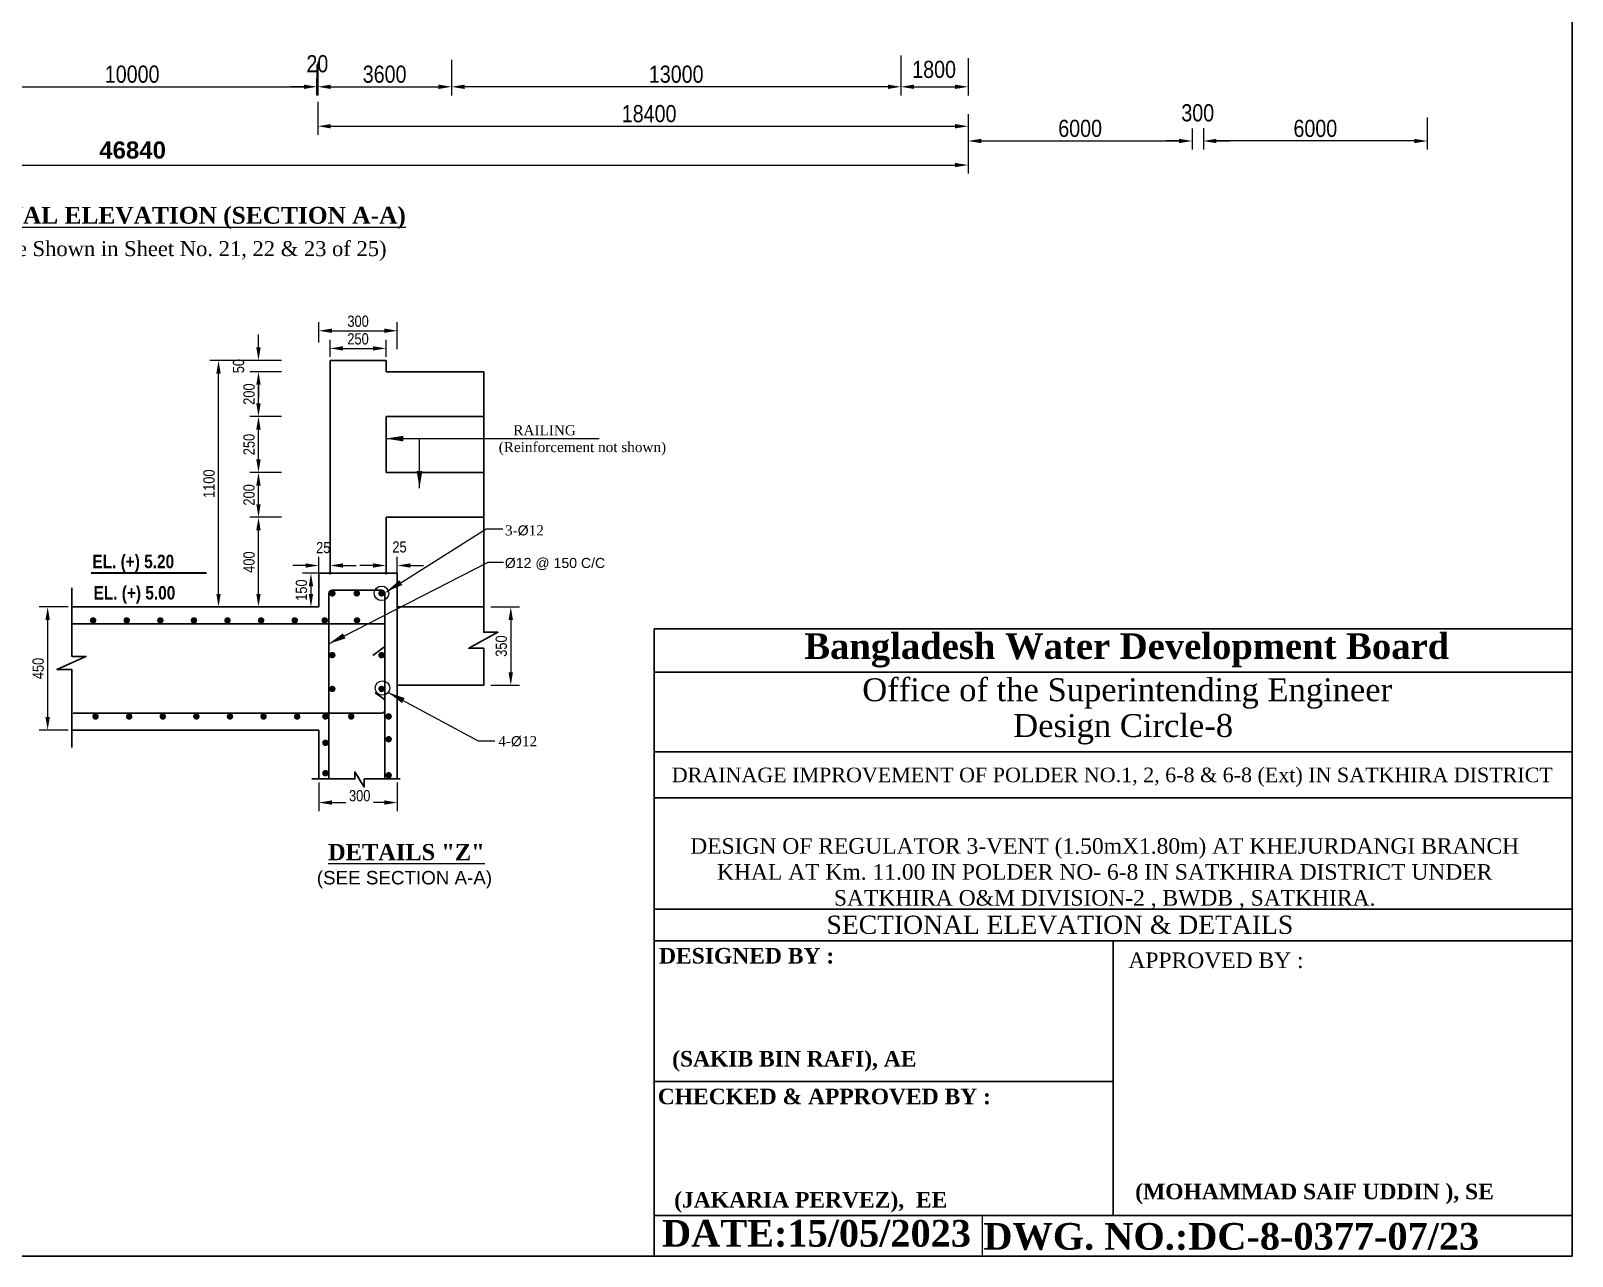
# Model space of a CAD drawing. Extents: x -119161 to 3778985, y -614964 to -30958.
# Drawn here: x 2741896 to 2783183, y -288746 to -255921 of the extents above; entities that cross this region are included whole.
import ezdxf

# ---------------------------------------------------------------- set-up
doc = ezdxf.new("R2010")
doc.units = 0
doc.header["$MEASUREMENT"] = 0
doc.linetypes.add('DASHED', pattern=[0.75, 0.5, -0.25])
doc.layers.get('0').update_dxf_attribs({"linetype": 'CONTINUOUS'})
doc.layers.get('DEFPOINTS').update_dxf_attribs({"linetype": 'CONTINUOUS'})
for name, color, linetype, lineweight in [('Dim', 7, 'CONTINUOUS', 9), ('Left Bank Profile', 7, 'CONTINUOUS', 25), ('line2', 3, 'CONTINUOUS', 30), ('Railing', 8, 'CONTINUOUS', 0), ('TEXT-ROOM', 4, 'CONTINUOUS', 5)]:
    doc.layers.add(name, color=color, linetype=linetype, lineweight=lineweight)
for name, color, linetype in [('LINE', 7, 'CONTINUOUS'), ('REINF.', 1, 'CONTINUOUS'), ('TEXT', 10, 'CONTINUOUS')]:
    doc.layers.add(name, color=color, linetype=linetype)
doc.styles.add('ARIAL', font='ARIALN.TTF')
doc.styles.add('dimText', font='ARIALN.TTF')
doc.styles.get("Standard").update_dxf_attribs({"font": 'times.ttf', "height": 250})
doc.styles.add('text', font='ARIALN.TTF', dxfattribs={"height": 1.6})
doc.styles.add('Times New Roman', font='times.ttf')
doc.dimstyles.new('dim_230', dxfattribs={"dimtxt": 460, "dimasz": 460, "dimexe": 230, "dimexo": 100, "dimgap": 100, "dimtad": 1, "dimdec": 0, "dimzin": 0, "dimdsep": 46, "dimtxsty": 'dimText', "dimcen": 0.09, "dimclrd": 256, "dimclre": 256, "dimclrt": 7, "dimadec": 0, "dimazin": 0, "dimtfac": 1, "dimtdec": 0, "dimtofl": 0, "dimtmove": 0, "dimatfit": 3, "dimfxl": 1, "dimtolj": 1, "dimtzin": 0, "dimlwd": -1, "dimlwe": -1, "dimarcsym": 0})

# ---------------------------------------------------------------- blocks, each defined once
blk = doc.blocks.new('*D1499')
at = {"layer": 'DEFPOINTS', "color": 0, "lineweight": -2, "ltscale": 500}
for p in [(2747994, -268953), (2748711, -268953), (2749611, -271353)]:
    blk.add_point(p, dxfattribs=at)
at = {"layer": 'Dim', "ltscale": 500}
for p, q in [((2748611, -268953), (2747764, -268953)), ((2747994, -271003), (2747994, -269303)), ((2749511, -271353), (2747764, -271353))]:
    blk.add_line(p, q, dxfattribs=at)
at = {"layer": 'Dim', "lineweight": -2, "ltscale": 500}
for points in [[(2747935, -269303), (2748052, -269303), (2747994, -268953)], [(2747935, -271003), (2748052, -271003), (2747994, -271353)]]:
    blk.add_solid(points, dxfattribs=at)
at = {"layer": 'Dim', "color": 7, "ltscale": 500, "insert": (2747741, -270153), "char_height": 300, "attachment_point": 5, "rotation": 90, "style": 'dimText'}
blk.add_mtext('\\A1;400', dxfattribs=at)
blk = doc.blocks.new('*D1500')
at = {"layer": 'DEFPOINTS', "color": 0, "lineweight": -2, "ltscale": 500}
for p in [(2747994, -267753), (2748711, -267753), (2748711, -268952)]:
    blk.add_point(p, dxfattribs=at)
at = {"layer": 'Dim', "ltscale": 500}
for p, q in [((2748611, -267753), (2747764, -267753)), ((2747994, -268602), (2747994, -268103)), ((2748611, -268952), (2747764, -268952))]:
    blk.add_line(p, q, dxfattribs=at)
at = {"layer": 'Dim', "lineweight": -2, "ltscale": 500}
for points in [[(2747935, -268103), (2748052, -268103), (2747994, -267753)], [(2747935, -268602), (2748052, -268602), (2747994, -268952)]]:
    blk.add_solid(points, dxfattribs=at)
at = {"layer": 'Dim', "color": 7, "ltscale": 500, "insert": (2747741, -268353), "char_height": 300, "attachment_point": 5, "rotation": 90, "style": 'dimText'}
blk.add_mtext('\\A1;200', dxfattribs=at)
blk = doc.blocks.new('*D1501')
at = {"layer": 'DEFPOINTS', "color": 0, "lineweight": -2, "ltscale": 500}
for p in [(2747994, -266253), (2748711, -266253), (2748711, -267753)]:
    blk.add_point(p, dxfattribs=at)
at = {"layer": 'Dim', "ltscale": 500}
for p, q in [((2748611, -266253), (2747764, -266253)), ((2747994, -267403), (2747994, -266603)), ((2748611, -267753), (2747764, -267753))]:
    blk.add_line(p, q, dxfattribs=at)
at = {"layer": 'Dim', "lineweight": -2, "ltscale": 500}
for points in [[(2747935, -266603), (2748052, -266603), (2747994, -266253)], [(2747935, -267403), (2748052, -267403), (2747994, -267753)]]:
    blk.add_solid(points, dxfattribs=at)
at = {"layer": 'Dim', "color": 7, "ltscale": 500, "insert": (2747741, -267003), "char_height": 300, "attachment_point": 5, "rotation": 90, "style": 'dimText'}
blk.add_mtext('\\A1;250', dxfattribs=at)
blk = doc.blocks.new('*D1502')
at = {"layer": 'DEFPOINTS', "color": 0, "lineweight": -2, "ltscale": 500}
for p in [(2747994, -265053), (2748711, -265053), (2748689, -266252)]:
    blk.add_point(p, dxfattribs=at)
at = {"layer": 'Dim', "ltscale": 500}
for p, q in [((2748611, -265053), (2747764, -265053)), ((2747994, -265902), (2747994, -265403)), ((2748589, -266252), (2747764, -266252))]:
    blk.add_line(p, q, dxfattribs=at)
at = {"layer": 'Dim', "lineweight": -2, "ltscale": 500}
for points in [[(2747935, -265403), (2748052, -265403), (2747994, -265053)], [(2747935, -265902), (2748052, -265902), (2747994, -266252)]]:
    blk.add_solid(points, dxfattribs=at)
at = {"layer": 'Dim', "color": 7, "ltscale": 500, "insert": (2747741, -265653), "char_height": 300, "attachment_point": 5, "rotation": 90, "style": 'dimText'}
blk.add_mtext('\\A1;200', dxfattribs=at)
blk = doc.blocks.new('*D1503')
at = {"layer": 'DEFPOINTS', "color": 0, "lineweight": -2, "ltscale": 500}
for p in [(2746923, -264753), (2748164, -264753), (2749391, -271353)]:
    blk.add_point(p, dxfattribs=at)
at = {"layer": 'Dim', "ltscale": 500}
for p, q in [((2748064, -264753), (2746693, -264753)), ((2746923, -271003), (2746923, -265103)), ((2749291, -271353), (2746693, -271353))]:
    blk.add_line(p, q, dxfattribs=at)
at = {"layer": 'Dim', "lineweight": -2, "ltscale": 500}
for points in [[(2746865, -265103), (2746982, -265103), (2746923, -264753)], [(2746865, -271003), (2746982, -271003), (2746923, -271353)]]:
    blk.add_solid(points, dxfattribs=at)
at = {"layer": 'Dim', "color": 7, "ltscale": 500, "insert": (2746670, -268053), "char_height": 300, "attachment_point": 5, "rotation": 90, "style": 'dimText'}
blk.add_mtext('\\A1;1100', dxfattribs=at)
blk = doc.blocks.new('*D1504')
at = {"layer": 'DEFPOINTS', "color": 0, "lineweight": -2, "ltscale": 500}
for p in [(2747994, -265052), (2748711, -264753), (2748711, -265052)]:
    blk.add_point(p, dxfattribs=at)
at = {"layer": 'Dim', "ltscale": 500}
for p, q in [((2747994, -264403), (2747994, -264053)), ((2748611, -264753), (2747764, -264753)), ((2748611, -265052), (2747764, -265052)), ((2747994, -265402), (2747994, -265752))]:
    blk.add_line(p, q, dxfattribs=at)
at = {"layer": 'Dim', "lineweight": -2, "ltscale": 500}
for points in [[(2747935, -264403), (2748052, -264403), (2747994, -264753)], [(2747935, -265402), (2748052, -265402), (2747994, -265052)]]:
    blk.add_solid(points, dxfattribs=at)
at = {"layer": 'Dim', "color": 7, "ltscale": 500, "insert": (2747461, -264902), "char_height": 300, "attachment_point": 5, "rotation": 90, "style": 'dimText'}
blk.add_mtext('\\A1;50', dxfattribs=at)
blk = doc.blocks.new('*D1505')
at = {"layer": 'DEFPOINTS', "color": 0, "lineweight": -2, "ltscale": 500}
for p in [(2749782, -270452), (2749399, -271353), (2749612, -271353)]:
    blk.add_point(p, dxfattribs=at)
at = {"layer": 'Dim', "ltscale": 500}
for p, q in [((2749682, -270452), (2749169, -270452)), ((2749399, -270802), (2749399, -271003)), ((2749512, -271353), (2749169, -271353))]:
    blk.add_line(p, q, dxfattribs=at)
at = {"layer": 'Dim', "lineweight": -2, "ltscale": 500}
for points in [[(2749341, -270802), (2749458, -270802), (2749399, -270452)], [(2749341, -271003), (2749458, -271003), (2749399, -271353)]]:
    blk.add_solid(points, dxfattribs=at)
at = {"layer": 'Dim', "color": 7, "ltscale": 500, "insert": (2749146, -270903), "char_height": 300, "attachment_point": 5, "rotation": 90, "style": 'dimText'}
blk.add_mtext('\\A1;150', dxfattribs=at)
blk = doc.blocks.new('*D1506')
at = {"layer": 'DEFPOINTS', "color": 0, "lineweight": -2, "ltscale": 500}
for p in [(2742347, -271353), (2742996, -271353), (2742996, -274653)]:
    blk.add_point(p, dxfattribs=at)
at = {"layer": 'Dim', "ltscale": 500}
for p, q in [((2742896, -271353), (2742117, -271353)), ((2742347, -274303), (2742347, -271703)), ((2742896, -274653), (2742117, -274653))]:
    blk.add_line(p, q, dxfattribs=at)
at = {"layer": 'Dim', "lineweight": -2, "ltscale": 500}
for points in [[(2742288, -271703), (2742405, -271703), (2742347, -271353)], [(2742288, -274303), (2742405, -274303), (2742347, -274653)]]:
    blk.add_solid(points, dxfattribs=at)
at = {"layer": 'Dim', "color": 7, "ltscale": 500, "insert": (2742093, -273003), "char_height": 300, "attachment_point": 5, "rotation": 90, "style": 'dimText'}
blk.add_mtext('\\A1;450', dxfattribs=at)
blk = doc.blocks.new('*D1542')
at = {"layer": 'DEFPOINTS', "color": 0, "lineweight": -2, "ltscale": 500}
for p in [(2751411, -264428), (2749911, -264753), (2751411, -264753)]:
    blk.add_point(p, dxfattribs=at)
at = {"layer": 'Dim', "ltscale": 500}
for p, q in [((2749911, -264653), (2749911, -264198)), ((2751411, -264653), (2751411, -264198)), ((2750261, -264428), (2751061, -264428))]:
    blk.add_line(p, q, dxfattribs=at)
at = {"layer": 'Dim', "lineweight": -2, "ltscale": 500}
for points in [[(2750261, -264369), (2750261, -264486), (2749911, -264428)], [(2751061, -264369), (2751061, -264486), (2751411, -264428)]]:
    blk.add_solid(points, dxfattribs=at)
at = {"layer": 'Dim', "color": 7, "ltscale": 500, "insert": (2750661, -264174), "char_height": 300, "attachment_point": 5, "style": 'dimText'}
blk.add_mtext('\\A1;250', dxfattribs=at)
blk = doc.blocks.new('*D1507')
at = {"layer": 'DEFPOINTS', "color": 0, "lineweight": -2, "ltscale": 500}
for p in [(2754122, -271354), (2754122, -273453), (2754752, -273453)]:
    blk.add_point(p, dxfattribs=at)
at = {"layer": 'Dim', "ltscale": 500}
for p, q in [((2754222, -271354), (2754982, -271354)), ((2754752, -271704), (2754752, -273103)), ((2754222, -273453), (2754982, -273453))]:
    blk.add_line(p, q, dxfattribs=at)
at = {"layer": 'Dim', "lineweight": -2, "ltscale": 500}
for points in [[(2754693, -271704), (2754810, -271704), (2754752, -271354)], [(2754693, -273103), (2754810, -273103), (2754752, -273453)]]:
    blk.add_solid(points, dxfattribs=at)
at = {"layer": 'Dim', "color": 7, "ltscale": 500, "insert": (2754498, -272403), "char_height": 300, "attachment_point": 5, "rotation": 90, "style": 'dimText'}
blk.add_mtext('\\A1;350', dxfattribs=at)
blk = doc.blocks.new('*D1508')
at = {"layer": 'DEFPOINTS', "color": 0, "lineweight": -2, "ltscale": 500}
for p in [(2751712, -263955), (2749612, -264373), (2751712, -264551)]:
    blk.add_point(p, dxfattribs=at)
at = {"layer": 'Dim', "ltscale": 500}
for p, q in [((2749612, -264273), (2749612, -263725)), ((2751712, -264451), (2751712, -263725)), ((2749962, -263955), (2751362, -263955))]:
    blk.add_line(p, q, dxfattribs=at)
at = {"layer": 'Dim', "lineweight": -2, "ltscale": 500}
for points in [[(2749962, -263896), (2749962, -264013), (2749612, -263955)], [(2751362, -263896), (2751362, -264013), (2751712, -263955)]]:
    blk.add_solid(points, dxfattribs=at)
at = {"layer": 'Dim', "color": 7, "ltscale": 500, "insert": (2750662, -263702), "char_height": 300, "attachment_point": 5, "style": 'dimText'}
blk.add_mtext('\\A1;300', dxfattribs=at)
blk = doc.blocks.new('*D1509')
at = {"layer": 'DEFPOINTS', "color": 0, "lineweight": -2, "ltscale": 500}
for p in [(2751712, -270244), (2751411, -270581), (2751712, -270581)]:
    blk.add_point(p, dxfattribs=at)
at = {"layer": 'Dim', "ltscale": 500}
for p, q in [((2751411, -270481), (2751411, -270014)), ((2751712, -270481), (2751712, -270014)), ((2751061, -270244), (2750711, -270244)), ((2752062, -270244), (2752412, -270244))]:
    blk.add_line(p, q, dxfattribs=at)
at = {"layer": 'Dim', "lineweight": -2, "ltscale": 500}
for points in [[(2751061, -270186), (2751061, -270302), (2751411, -270244)], [(2752062, -270186), (2752062, -270302), (2751712, -270244)]]:
    blk.add_solid(points, dxfattribs=at)
at = {"layer": 'Dim', "color": 7, "ltscale": 500, "insert": (2751771, -269748), "char_height": 300, "attachment_point": 5, "style": 'dimText'}
blk.add_mtext('\\A1;25', dxfattribs=at)
blk = doc.blocks.new('*D1543')
at = {"layer": 'DEFPOINTS', "color": 0, "lineweight": -2, "ltscale": 500}
for p in [(2749611, -275961), (2751712, -275961), (2751712, -276595)]:
    blk.add_point(p, dxfattribs=at)
at = {"layer": 'Dim', "ltscale": 500}
for p, q in [((2749611, -276061), (2749611, -276825)), ((2751712, -276061), (2751712, -276825)), ((2749961, -276595), (2750334, -276595)), ((2751362, -276595), (2751077, -276595))]:
    blk.add_line(p, q, dxfattribs=at)
at = {"layer": 'Dim', "lineweight": -2, "ltscale": 500}
for points in [[(2749961, -276536), (2749961, -276653), (2749611, -276595)], [(2751362, -276536), (2751362, -276653), (2751712, -276595)]]:
    blk.add_solid(points, dxfattribs=at)
at = {"layer": 'Dim', "color": 7, "ltscale": 500, "insert": (2750705, -276412), "char_height": 300, "attachment_point": 5, "style": 'dimText'}
blk.add_mtext('\\A1;300', dxfattribs=at)
blk = doc.blocks.new('*D1458')
at = {"layer": 'DEFPOINTS', "color": 0, "lineweight": -2, "ltscale": 500}
for p in [(2765202, -256478), (2767002, -256554), (2767002, -257420)]:
    blk.add_point(p, dxfattribs=at)
at = {"layer": 'Dim', "ltscale": 500}
for p, q in [((2765202, -256578), (2765202, -257650)), ((2767002, -256654), (2767002, -257650)), ((2765552, -257420), (2766652, -257420))]:
    blk.add_line(p, q, dxfattribs=at)
at = {"layer": 'Dim', "lineweight": -2, "ltscale": 500}
for points in [[(2765552, -257362), (2765552, -257478), (2765202, -257420)], [(2766652, -257362), (2766652, -257478), (2767002, -257420)]]:
    blk.add_solid(points, dxfattribs=at)
at = {"layer": 'Dim', "color": 7, "ltscale": 500, "insert": (2766091, -256956), "char_height": 460, "attachment_point": 5, "style": 'dimText'}
blk.add_mtext('\\A1;1800', dxfattribs=at)
blk = doc.blocks.new('*D1460')
at = {"layer": 'DEFPOINTS', "color": 0, "lineweight": -2, "ltscale": 500}
for p in [(2753164, -256596), (2765202, -256478), (2753164, -257420)]:
    blk.add_point(p, dxfattribs=at)
at = {"layer": 'Dim', "ltscale": 500}
for p, q in [((2753164, -256696), (2753164, -257650)), ((2765202, -256578), (2765202, -257650)), ((2764852, -257420), (2753514, -257420))]:
    blk.add_line(p, q, dxfattribs=at)
at = {"layer": 'Dim', "lineweight": -2, "ltscale": 500}
for points in [[(2753514, -257362), (2753514, -257478), (2753164, -257420)], [(2764852, -257362), (2764852, -257478), (2765202, -257420)]]:
    blk.add_solid(points, dxfattribs=at)
at = {"layer": 'Dim', "color": 7, "ltscale": 500, "insert": (2759183, -257085), "char_height": 460, "attachment_point": 5, "style": 'dimText'}
blk.add_mtext('\\A1;13000', dxfattribs=at)
blk = doc.blocks.new('*D1461')
at = {"layer": 'DEFPOINTS', "color": 0, "lineweight": -2, "ltscale": 500}
for p in [(2749580, -256652), (2753164, -256796), (2753164, -257420)]:
    blk.add_point(p, dxfattribs=at)
at = {"layer": 'Dim', "ltscale": 500}
for p, q in [((2749580, -256752), (2749580, -257650)), ((2753164, -256896), (2753164, -257650)), ((2749930, -257420), (2752814, -257420))]:
    blk.add_line(p, q, dxfattribs=at)
at = {"layer": 'Dim', "lineweight": -2, "ltscale": 500}
for points in [[(2749930, -257362), (2749930, -257478), (2749580, -257420)], [(2752814, -257362), (2752814, -257478), (2753164, -257420)]]:
    blk.add_solid(points, dxfattribs=at)
at = {"layer": 'Dim', "color": 7, "ltscale": 500, "insert": (2751372, -257085), "char_height": 460, "attachment_point": 5, "style": 'dimText'}
blk.add_mtext('\\A1;3600', dxfattribs=at)
blk = doc.blocks.new('*D1464')
at = {"layer": 'DEFPOINTS', "color": 0, "lineweight": -2, "ltscale": 500}
for p in [(2749561, -256723), (2739660, -257158), (2749561, -257419)]:
    blk.add_point(p, dxfattribs=at)
at = {"layer": 'Dim', "ltscale": 500}
for p, q in [((2749561, -256823), (2749561, -257649)), ((2739660, -257258), (2739660, -257649)), ((2740010, -257419), (2749211, -257419))]:
    blk.add_line(p, q, dxfattribs=at)
at = {"layer": 'Dim', "lineweight": -2, "ltscale": 500}
for points in [[(2740010, -257361), (2740010, -257478), (2739660, -257419)], [(2749211, -257361), (2749211, -257478), (2749561, -257419)]]:
    blk.add_solid(points, dxfattribs=at)
at = {"layer": 'Dim', "color": 7, "ltscale": 500, "insert": (2744610, -257084), "char_height": 460, "attachment_point": 5, "style": 'dimText'}
blk.add_mtext('\\A1;10000', dxfattribs=at)
blk = doc.blocks.new('*D1475')
at = {"layer": 'DEFPOINTS', "color": 0, "lineweight": -2, "ltscale": 500}
for p in [(2773003, -258438), (2773303, -258430), (2773003, -258872)]:
    blk.add_point(p, dxfattribs=at)
at = {"layer": 'Dim', "ltscale": 500}
for p, q in [((2773003, -258538), (2773003, -259102)), ((2773303, -258530), (2773303, -259102)), ((2772653, -258872), (2772303, -258872)), ((2773653, -258872), (2774003, -258872))]:
    blk.add_line(p, q, dxfattribs=at)
at = {"layer": 'Dim', "lineweight": -2, "ltscale": 500}
for points in [[(2772653, -258813), (2772653, -258930), (2773003, -258872)], [(2773653, -258813), (2773653, -258930), (2773303, -258872)]]:
    blk.add_solid(points, dxfattribs=at)
at = {"layer": 'Dim', "color": 7, "ltscale": 500, "insert": (2773153, -258120), "char_height": 460, "attachment_point": 5, "style": 'dimText'}
blk.add_mtext('\\A1;300', dxfattribs=at)
blk = doc.blocks.new('*D1476')
at = {"layer": 'DEFPOINTS', "color": 0, "lineweight": -2, "ltscale": 500}
for p in [(2767002, -258056), (2773003, -258475), (2773003, -258871)]:
    blk.add_point(p, dxfattribs=at)
at = {"layer": 'Dim', "ltscale": 500}
for p, q in [((2767002, -258156), (2767002, -259101)), ((2773003, -258575), (2773003, -259101)), ((2767352, -258871), (2772653, -258871))]:
    blk.add_line(p, q, dxfattribs=at)
at = {"layer": 'Dim', "lineweight": -2, "ltscale": 500}
for points in [[(2767352, -258813), (2767352, -258930), (2767002, -258871)], [(2772653, -258813), (2772653, -258930), (2773003, -258871)]]:
    blk.add_solid(points, dxfattribs=at)
at = {"layer": 'Dim', "color": 7, "ltscale": 500, "insert": (2770003, -258536), "char_height": 460, "attachment_point": 5, "style": 'dimText'}
blk.add_mtext('\\A1;6000', dxfattribs=at)
blk = doc.blocks.new('*D1477')
at = {"layer": 'DEFPOINTS', "color": 0, "lineweight": -2, "ltscale": 500}
for p in [(2779303, -258143), (2773303, -258476), (2773303, -258872)]:
    blk.add_point(p, dxfattribs=at)
at = {"layer": 'Dim', "ltscale": 500}
for p, q in [((2779303, -258243), (2779303, -259102)), ((2773303, -258576), (2773303, -259102)), ((2778953, -258872), (2773653, -258872))]:
    blk.add_line(p, q, dxfattribs=at)
at = {"layer": 'Dim', "lineweight": -2, "ltscale": 500}
for points in [[(2773653, -258813), (2773653, -258930), (2773303, -258872)], [(2778953, -258813), (2778953, -258930), (2779303, -258872)]]:
    blk.add_solid(points, dxfattribs=at)
at = {"layer": 'Dim', "color": 7, "ltscale": 500, "insert": (2776303, -258537), "char_height": 460, "attachment_point": 5, "style": 'dimText'}
blk.add_mtext('\\A1;6000', dxfattribs=at)
blk = doc.blocks.new('*D1479')
at = {"layer": 'DEFPOINTS', "color": 0, "lineweight": -2, "ltscale": 500}
for p in [(2721251, -258951), (2767002, -258980), (2767002, -259516)]:
    blk.add_point(p, dxfattribs=at)
at = {"layer": 'Dim', "ltscale": 500}
for p, q in [((2721251, -259051), (2721251, -259746)), ((2767002, -259080), (2767002, -259746)), ((2721601, -259516), (2766652, -259516))]:
    blk.add_line(p, q, dxfattribs=at)
at = {"layer": 'Dim', "lineweight": -2, "ltscale": 500}
for points in [[(2721601, -259458), (2721601, -259574), (2721251, -259516)], [(2766652, -259458), (2766652, -259574), (2767002, -259516)]]:
    blk.add_solid(points, dxfattribs=at)
at = {"layer": 'Dim', "color": 7, "ltscale": 500, "insert": (2744622, -259117), "char_height": 460, "attachment_point": 5, "style": 'dimText'}
blk.add_mtext('\\A1;{\\fArial|b1|i0|c0|p34;46840}', dxfattribs=at)
blk = doc.blocks.new('*D1491')
at = {"layer": 'DEFPOINTS', "color": 0, "lineweight": -2, "ltscale": 500}
for p in [(2749560, -257420), (2749560, -257725), (2749580, -257725)]:
    blk.add_point(p, dxfattribs=at)
at = {"layer": 'Dim', "ltscale": 500}
for p, q in [((2749560, -257625), (2749560, -257190)), ((2749580, -257625), (2749580, -257190)), ((2749210, -257420), (2748860, -257420)), ((2749930, -257420), (2750280, -257420))]:
    blk.add_line(p, q, dxfattribs=at)
at = {"layer": 'Dim', "lineweight": -2, "ltscale": 500}
for points in [[(2749210, -257362), (2749210, -257478), (2749560, -257420)], [(2749930, -257362), (2749930, -257478), (2749580, -257420)]]:
    blk.add_solid(points, dxfattribs=at)
at = {"layer": 'Dim', "color": 7, "ltscale": 500, "insert": (2749570, -256805), "char_height": 460, "attachment_point": 5, "style": 'dimText'}
blk.add_mtext('\\A1;20', dxfattribs=at)
blk = doc.blocks.new('*D1495')
at = {"layer": 'DEFPOINTS', "color": 0, "lineweight": -2, "ltscale": 500}
for p in [(2749581, -257724), (2767002, -258241), (2767002, -258477)]:
    blk.add_point(p, dxfattribs=at)
at = {"layer": 'Dim', "ltscale": 500}
for p, q in [((2749581, -257824), (2749581, -258707)), ((2767002, -258341), (2767002, -258707)), ((2749931, -258477), (2766652, -258477))]:
    blk.add_line(p, q, dxfattribs=at)
at = {"layer": 'Dim', "lineweight": -2, "ltscale": 500}
for points in [[(2749931, -258419), (2749931, -258535), (2749581, -258477)], [(2766652, -258419), (2766652, -258535), (2767002, -258477)]]:
    blk.add_solid(points, dxfattribs=at)
at = {"layer": 'Dim', "color": 7, "ltscale": 500, "insert": (2758458, -258142), "char_height": 460, "attachment_point": 5, "style": 'dimText'}
blk.add_mtext('\\A1;18400', dxfattribs=at)
blk = doc.blocks.new('*D1533')
at = {"layer": 'DEFPOINTS', "color": 0, "lineweight": -2, "ltscale": 500}
for p in [(2749911, -270244), (2749610, -270581), (2749911, -270581)]:
    blk.add_point(p, dxfattribs=at)
at = {"layer": 'Dim', "ltscale": 500}
for p, q in [((2749610, -270481), (2749610, -270014)), ((2749911, -270481), (2749911, -270014)), ((2749260, -270244), (2748910, -270244)), ((2750261, -270244), (2750611, -270244))]:
    blk.add_line(p, q, dxfattribs=at)
at = {"layer": 'Dim', "lineweight": -2, "ltscale": 500}
for points in [[(2749260, -270186), (2749260, -270302), (2749610, -270244)], [(2750261, -270186), (2750261, -270302), (2749911, -270244)]]:
    blk.add_solid(points, dxfattribs=at)
at = {"layer": 'Dim', "color": 7, "ltscale": 500, "insert": (2749729, -269766), "char_height": 300, "attachment_point": 5, "style": 'dimText'}
blk.add_mtext('\\A1;25', dxfattribs=at)

msp = doc.modelspace()

# ---------------------------------------------------------------- linework, layer by layer
at = {"color": 8}
for points in [[(2754027.8, -265052.6), (2754028, -272029.8), (2754405.8, -272029.8), (2753628.2, -272462.4), (2754029.3, -272462.4), (2754029, -273452.7)], [(2742995, -270837.8), (2742995, -272678.4), (2743372.9, -272678.4), (2742595.2, -273033.1), (2742996.4, -273033.1), (2742995.7, -275119.1)], [(2749426.6, -275961.3), (2750575, -275961.3), (2750575, -275771.3), (2750827.4, -276181.5), (2750827.4, -275960.3), (2751793.4, -275960.8)]]:
    msp.add_lwpolyline(points, dxfattribs=at)
at = {"layer": 'Dim', "color": 5, "lineweight": 9, "ltscale": 3}
for centre in [(2751289.1, -270989.3), (2751314.9, -273526.4)]:
    msp.add_circle(centre, 194.8, dxfattribs=at)
at = {"layer": 'Left Bank Profile'}
msp.add_lwpolyline([(2758592.4, -288746.2), (2783182.7, -288746.2)], dxfattribs=at)
msp.add_lwpolyline([(2758592.4, -288746.2), (2783182.7, -288746.2)], dxfattribs=at)
at = {"layer": 'LINE', "color": 7, "ltscale": 500}
for p, q in [((2749911, -266252.7), (2749911, -264752.7)), ((2749911, -265052.4), (2749911, -270452.6)), ((2751411, -264752.7), (2751411, -265052.7)), ((2754028, -266252.6), (2751411, -266252.7)), ((2751411, -267752.7), (2751411, -266252.7)), ((2751411, -268952.4), (2751411, -270452.7)), ((2751711.3, -271352.7), (2754028, -271352.7)), ((2751711.4, -273451.8), (2754029, -273452.7))]:
    msp.add_line(p, q, dxfattribs=at)
at = {"layer": 'LINE'}
for p, q in [((2758592.4, -271939.8), (2783182.7, -271939.8)), ((2758592.4, -271939.8), (2758592.4, -280493.9)), ((2758592.4, -273105.6), (2783182.7, -273105.6)), ((2758592.4, -275235.1), (2783182.7, -275235.1)), ((2758592.4, -276470), (2783182.7, -276470)), ((2758592.4, -279453.8), (2783182.7, -279453.8)), ((2758592.4, -280298.4), (2783182.7, -280298.4)), ((2770887.6, -280298.4), (2770887.6, -287655)), ((2758592.4, -288746.2), (2758592.4, -280493.9)), ((2758592.4, -284064.9), (2770887.6, -284064.9)), ((2758592.4, -287655), (2783182.7, -287655)), ((2763206.2, -287655), (2783182.7, -287655)), ((2763206.2, -287655), (2783182.7, -287655)), ((2763206.2, -287655), (2783182.7, -287655))]:
    msp.add_line(p, q, dxfattribs=at)
at = {"layer": 'LINE', "lineweight": 9}
msp.add_line((2783182.7, -271939.8), (2783182.7, -288746.2), dxfattribs=at)
at = {"layer": 'LINE', "color": 7, "lineweight": 9}
for p, q in [((2767381.1, -287655), (2767381.1, -288746.2)), ((2783182.7, -288746.2), (2759410.6, -288746.2)), ((2778109.8, -288746.2), (2779772.3, -288746.2))]:
    msp.add_line(p, q, dxfattribs=at)
at = {"layer": 'LINE'}
msp.add_lwpolyline([(2783182.7, -288746.2), (2708067.9, -288746.2), (2708067.9, -235629.3), (2783182.7, -235629.3)], close=True, dxfattribs=at)
at = {"layer": 'LINE', "color": 7, "ltscale": 500}
for points in [[(2751411, -264752.7), (2749911, -264752.7)], [(2754028, -265052.6), (2751411, -265052.7)], [(2754028.1, -267752.6), (2751411, -267752.7)], [(2754028.1, -268952.3), (2751411, -268952.4)], [(2751712.2, -275960.7), (2751712.2, -270452.7), (2749612.2, -270452.6), (2749612.2, -271352.7)], [(2749611.1, -271352.7), (2742995, -271352.7)], [(2749610.9, -274653), (2742995.9, -274652.8)], [(2749610.9, -274653.1), (2749610.9, -275961.3)]]:
    msp.add_lwpolyline(points, dxfattribs=at)
at = {"layer": 'line2', "color": 8}
msp.add_lwpolyline([(2746597, -270452.6), (2743514.5, -270452.6)], dxfattribs=at)
at = {"layer": 'Railing', "color": 4, "ltscale": 500}
msp.add_line((2751411, -265052.7), (2751411, -265052.4), dxfattribs=at)
at = {"layer": 'Railing', "ltscale": 500}
msp.add_lwpolyline([(2751712.2, -270452.4), (2751712.2, -271352.4)], dxfattribs=at)
at = {"layer": 'REINF.', "ltscale": 500}
for points in [[(2743033.4, -274202.8), (2751298.5, -274202.7, 0.3898198), (2751381, -274113.1), (2751381, -274113.1), (2751382.1, -270992.7, 0.414544), (2751292.1, -270902.6), (2749968.6, -270902.6, 0.4142222), (2749878.6, -270992.6), (2749879.5, -274203)], [(2751059.2, -272656.3), (2751381.7, -272409.9), (2751381.8, -271862.8, 0.4143128), (2751321.8, -271802.8), (2742995, -271802.7)], [(2751381, -274113.1), (2751381.1, -273896.8, 0.2504168), (2751327.8, -273797), (2751117, -273656.1)]]:
    msp.add_lwpolyline(points, format="xyb", dxfattribs=at)
at = {"layer": 'REINF.', "linetype": 'DASHED', "lineweight": 9, "ltscale": 3, "const_width": 86.4}
for points in [[(2750014.8, -270989.3, -1), (2749928.4, -270989.3, -1)], [(2750584.5, -270989.3, 1), (2750670.9, -270989.3, 1)], [(2751245.9, -270989.3, 1), (2751332.3, -270989.3, 1)], [(2743607.7, -271714.9, -1), (2743521.3, -271714.9, -1)], [(2744507.7, -271714.9, -1), (2744421.3, -271714.9, -1)], [(2745321.3, -271714.9, 1), (2745407.7, -271714.9, 1)], [(2746307.7, -271714.9, -1), (2746221.3, -271714.9, -1)], [(2747207.7, -271714.9, -1), (2747121.3, -271714.9, -1)], [(2748107.7, -271714.9, -1), (2748021.3, -271714.9, -1)], [(2748921.3, -271714.9, 1), (2749007.7, -271714.9, 1)], [(2749724.7, -271714.9, 1), (2749811.1, -271714.9, 1)], [(2750589.6, -271714.9, 1), (2750676, -271714.9, 1)], [(2750014.8, -272644.9, -1), (2749928.4, -272644.9, -1)], [(2751245.9, -272644.9, 1), (2751332.3, -272644.9, 1)], [(2750014.8, -273550.8, -1), (2749928.4, -273550.8, -1)], [(2751245.9, -273550.9, 1), (2751332.3, -273550.9, 1)], [(2743586.6, -274288, 1), (2743673, -274288, 1)], [(2744573, -274288, -1), (2744486.6, -274288, -1)], [(2745473, -274288, -1), (2745386.6, -274288, -1)], [(2746286.6, -274288, 1), (2746373, -274288, 1)], [(2747273, -274288, -1), (2747186.6, -274288, -1)], [(2748173, -274288, -1), (2748086.6, -274288, -1)], [(2749073, -274288, -1), (2748986.6, -274288, -1)], [(2749829.2, -274288, -1), (2749742.8, -274288, -1)], [(2750521.9, -274288, -1), (2750435.5, -274288, -1)], [(2751437.4, -274288.1, 1), (2751523.8, -274288.1, 1)], [(2749829.2, -274994.6, -1), (2749742.8, -274994.6, -1)], [(2751437.4, -274898, 1), (2751523.8, -274898, 1)], [(2749829.2, -275807.4, -1), (2749742.8, -275807.4, -1)], [(2751437.4, -275863.3, 1), (2751523.8, -275863.3, 1)]]:
    msp.add_lwpolyline(points, format="xyb", close=True, dxfattribs=at)
at = {"layer": 'REINF.', "ltscale": 500}
for points in [[(2749880.1, -275960.7), (2749878.6, -271370.3)], [(2751381, -274113.1), (2751381, -275960.6)]]:
    msp.add_lwpolyline(points, dxfattribs=at)

# ---------------------------------------------------------------- texts
at = {"layer": 'Dim', "color": 7, "char_height": 270, "attachment_point": 4}
for s, insert, width in [('\\pi491.1;{\\fTimes New Roman|b0|i0|c0|p18;RAILING\\P\\pi101.1;(Reinforcement not shown)}', (2754328, -266889.9), 7513.067), ('\\pt450;{\\fTimes New Roman|b0|i0|c0|p18;3-\\fArial|b0|i0|c0|p34;%%C\\fTimes New Roman|b0|i0|c0|p18;12 }', (2754597.4, -269308.1), 4033.746), ('{\\fArial|b0|i0|c0|p34;%%C12 @ 150 C/C }', (2754592.7, -270203.2), 4033.746), ('\\pt450;{\\fTimes New Roman|b0|i0|c0|p18;4-\\fArial|b0|i0|c0|p34;%%C\\fTimes New Roman|b0|i0|c0|p18;12 }', (2754417, -274954.7), 4033.746)]:
    msp.add_mtext(s, dxfattribs=dict(at, insert=insert, width=width))
at = {"layer": 'LINE', "color": 7, "lineweight": 9}
msp.add_text('APPROVED BY :', height=417.063, dxfattribs=at).set_placement((2771296.5, -281027.6))
for s, insert, char_height, width, attachment_point in [('{\\fTimes New Roman|b1|i0|c0|p18;Bangladesh Water Development Board}', (2762614.2, -272061.4), 685.082, 24607.938, 1), ('{\\fTimes New Roman|b0|i0|c0|p18;Office of the Superintending Engineer}', (2764167, -273266), 613.083, 22021.743, 1), ('{\\fTimes New Roman|b0|i0|c0|p18;Design Circle-8}', (2768211.1, -274224.7), 613.083, 22021.743, 1), ('{\\fTimes New Roman Greek|b0|i0|c0|p18;\\C256;DRAINAGE IMPROVEMENT OF POLDER NO.1, 2, 6-8 & 6-8 (Ext) IN SATKHIRA DISTRICT }', (2770863.9, -276175.8, 0), 390.3795, 24486.012, 8), ('{\\fTimes New Roman Greek|b0|i0|c0|p18;\\C256;DESIGN OF REGULATOR 3-VENT (1.50mX1.80m) AT KHEJURDANGI BRANCH KHAL AT Km. 11.00 IN POLDER NO- 6-8 IN SATKHIRA DISTRICT UNDER SATKHIRA O&M DIVISION-2 , BWDB , SATKHIRA.}', (2770660.4, -279453.8), 417.0633, 23210.409, 8)]:
    msp.add_mtext(s, dxfattribs=dict(at, insert=insert, char_height=char_height, width=width, attachment_point=attachment_point))
at = {"layer": 'LINE', "color": 7, "lineweight": 9, "attachment_point": 1}
for s, insert, char_height in [('{\\fTimes New Roman|b1|i0|c0|p18;DESIGNED BY :}', (2758724.3, -280489.3), 417.063), ('{\\fTimes New Roman|b1|i0|c0|p18;\\C0;(SAKIB BIN RAFI), AE}', (2759073.9, -283249.5), 417.063), ('{\\fTimes New Roman|b1|i0|c0|p18;CHECKED & APPROVED BY :}', (2758690, -284258.4), 417.063), ('{\\fTimes New Roman|b1|i0|c0|p18;\\C0;(MOHAMMAD SAIF UDDIN ), SE}', (2771478.2, -286805.4), 417.063), ('{\\fTimes New Roman|b1|i0|c0|p18;\\C0;(JAKARIA PERVEZ),  EE  }', (2759128.6, -287026.6), 417.063), ('{\\fTimes New Roman|b1|i0|c0|p18;DATE:15/05/2023}', (2758803.7, -287776.7), 714.607), (' {\\fTimes New Roman|b1|i0|c0|p18;DWG. NO.:DC-8-0377-07/23}', (2767142.3, -287857.7), 714.607)]:
    msp.add_mtext(s, dxfattribs=dict(at, insert=insert, char_height=char_height))
at = {"layer": 'TEXT', "color": 6, "char_height": 360, "width": 2947.363, "attachment_point": 1, "style": 'text'}
for s, insert in [('{\\fArial Narrow|b1|i0|c0|p34;EL. (+) 5.20}', (2743545.6, -269955.4)), ('{\\fArial Narrow|b1|i0|c0|p34;EL. (+) 5.00}', (2743576.3, -270794.7))]:
    msp.add_mtext(s, dxfattribs=dict(at, insert=insert))
at = {"layer": 'TEXT', "color": 0, "linetype": 'ByBlock', "insert": (2769459.9, -279623.3), "char_height": 489.411, "width": 25418.2, "attachment_point": 2, "style": 'ARIAL'}
msp.add_mtext('{\\fTimes New Roman|b0|i0|c0|p18;\\C7;SECTIONAL ELEVATION & DETAILS}', dxfattribs=at)
at = {"layer": 'TEXT-ROOM', "color": 0, "style": 'Times New Roman'}
msp.add_text('(Sand Pile Shown in Sheet No. 21, 22 & 23 of 25)', height=400, dxfattribs=at).set_placement((2739291.4, -261955.1))
at = {"layer": 'TEXT-ROOM', "attachment_point": 4}
for s, insert, char_height, width in [('\\pi3872;{\\fTimes New Roman|b1|i0|c0|p18;\\H1.286x;\\L\\C6;SECTIONAL ELEVATION (SECTION A-A)\\P\\pi1.244e+004;\\fArial Narrow|b0|i0|c0|p34;\\H0.7776x;\\l\\C7;         \\fTimes New Roman|b0|i0|c0|p18;\\H0.8x;             \\H1.215x;     \\fArial Narrow|b0|i0|c0|p34;\\H1.029x;\\P\\pi7891;                                                                                                          }', (2734752.2, -261551.6), 350, 27530.305), ('\\pi4727.6;{\\fTimes New Roman|b1|i0|c0|p18;\\H1.0309x;\\L\\C6;DETAILS "Z"\\P\\pi4427.8;\\fArial|b0|i0|c0|p34;\\H0.83145x;\\l\\C7;(SEE SECTION A-A)\\P\\pi6750.8;\\fTimes New Roman|b1|i0|c0|p18;\\H1.2027x;\\L\\C6;\\P\\pi0;\\fArial Narrow|b0|i0|c0|p34;\\H0.97x;\\C256; }', (2745129.4, -278991.1), 420, 13501.536)]:
    msp.add_mtext(s, dxfattribs=dict(at, insert=insert, char_height=char_height, width=width))

# ---------------------------------------------------------------- dimensions: what is measured, and where the dimension line sits
at = {"layer": 'Dim', "ltscale": 500}
for base, p1, p2, text, override, picture, middle in [((2749560.5, -257419.2), (2739660.5, -257157.8), (2749560.5, -256723.1), '10000', {"dimasz": 350, "dimsah": 1, "dimtmove": 2}, '*D1464', (2744610.5, -257084.3)), ((2753164.2, -257419.9), (2749580.5, -256651.7), (2753164.2, -256795.6), '3600', {"dimasz": 350, "dimsah": 1, "dimtmove": 2}, '*D1461', (2751372.3, -257085.1)), ((2751712.2, -263954.7), (2749612.2, -264372.6), (2751712.2, -264550.8), '300', {"dimtxt": 300, "dimasz": 350, "dimsah": 1, "dimtmove": 2}, '*D1508', (2750662.2, -263701.6)), ((2751411, -264427.6), (2749911, -264752.7), (2751411, -264752.7), '250', {"dimtxt": 300, "dimasz": 350, "dimsah": 1, "dimtmove": 2}, '*D1542', (2750661, -264174.4))]:
    dim = msp.add_linear_dim(base=base, p1=p1, p2=p2, text=text, dimstyle='dim_230', override=override, dxfattribs=at)
    dim.commit()
    dim.dimension.update_dxf_attribs({"geometry": picture, "text_midpoint": middle})
for base, p1, p2, picture, middle in [((2749560.5, -257419.9), (2749580.5, -257725.3), (2749560.5, -257725.3), '*D1491', (2749570.5, -256805.1)), ((2773002.7, -258871.2), (2767002.5, -258055.9), (2773002.7, -258475.5), '*D1476', (2770002.6, -258536.4))]:
    dim = msp.add_linear_dim(base=base, p1=p1, p2=p2, angle=180, dimstyle='dim_230', override={"dimasz": 350, "dimsah": 1, "dimtmove": 2}, dxfattribs=at)
    dim.commit()
    dim.dimension.update_dxf_attribs({"geometry": picture, "text_midpoint": middle})
for base, p1, p2, angle, text, override, picture, middle in [((2753164.2, -257419.9), (2765202.5, -256478), (2753164.2, -256595.6), 180, '13000', {"dimasz": 350, "dimsah": 1, "dimtmove": 2}, '*D1460', (2759183.3, -257085.1)), ((2747993.7, -265052.2), (2748711, -264752.7), (2748711, -265052.2), 270, '50', {"dimtxt": 300, "dimasz": 350, "dimsah": 1, "dimtmove": 2}, '*D1504', (2747460.6, -264902.4)), ((2746923.5, -264752.7), (2749390.6, -271352.7), (2748163.9, -264752.7), 90, '1100', {"dimtxt": 300, "dimasz": 350, "dimsah": 1, "dimtmove": 2}, '*D1503', (2746670.3, -268052.7)), ((2747993.7, -265052.7), (2748688.5, -266252.4), (2748711, -265052.7), 90, '200', {"dimtxt": 300, "dimasz": 350, "dimsah": 1, "dimtmove": 2}, '*D1502', (2747740.6, -265652.5)), ((2747993.7, -266252.7), (2748711, -267752.7), (2748711, -266252.7), 90, '250', {"dimtxt": 300, "dimasz": 350, "dimsah": 1, "dimtmove": 2}, '*D1501', (2747740.6, -267002.7)), ((2747993.7, -267752.7), (2748711, -268952.4), (2748711, -267752.7), 90, '200', {"dimtxt": 300, "dimasz": 350, "dimsah": 1, "dimtmove": 2}, '*D1500', (2747740.6, -268352.5)), ((2747993.7, -268952.7), (2749611.1, -271352.7), (2748711, -268952.7), 90, '400', {"dimtxt": 300, "dimasz": 350, "dimsah": 1, "dimtmove": 2}, '*D1499', (2747740.6, -270152.7)), ((2749399.2, -271352.7), (2749782.1, -270452.4), (2749612.2, -271352.7), 270, '150', {"dimtxt": 300, "dimasz": 350, "dimsah": 1, "dimtmove": 2}, '*D1505', (2749146, -270902.5)), ((2742346.6, -271352.7), (2742995.9, -274652.7), (2742995.9, -271352.7), 90, '450', {"dimtxt": 300, "dimasz": 350, "dimsah": 1, "dimtmove": 2}, '*D1506', (2742093.4, -273002.7)), ((2754751.6, -273452.7), (2754122.1, -271353.7), (2754121.9, -273452.7), 90, '350', {"dimtxt": 300, "dimasz": 350, "dimsah": 1, "dimtmove": 2}, '*D1507', (2754498.4, -272403.2))]:
    dim = msp.add_linear_dim(base=base, p1=p1, p2=p2, angle=angle, text=text, dimstyle='dim_230', override=override, dxfattribs=at)
    dim.commit()
    dim.dimension.update_dxf_attribs({"geometry": picture, "text_midpoint": middle})
for base, p1, p2, text, override, picture, middle in [((2767002.5, -257419.9), (2765202.5, -256478), (2767002.5, -256554.1), '1800', {"dimasz": 350, "dimsah": 1, "dimtmove": 2}, '*D1458', (2766090.9, -256956.5)), ((2767002.5, -259516.1), (2721250.6, -258950.8), (2767002.5, -258980.2), '{\\fArial|b1|i0|c0|p34;46840}', {"dimasz": 350, "dimsah": 1, "dimtmove": 2}, '*D1479', (2744622.1, -259117.4)), ((2749911, -270244.1), (2749609.8, -270581.2), (2749911, -270581.2), '25', {"dimtxt": 300, "dimasz": 350, "dimsah": 1, "dimtmove": 2}, '*D1533', (2749729.4, -269765.9)), ((2751712.2, -270244.1), (2751411, -270581.2), (2751712.2, -270581.2), '25', {"dimtxt": 300, "dimasz": 350, "dimsah": 1, "dimtmove": 2}, '*D1509', (2751771, -269748.3)), ((2751712.2, -276594.7), (2749610.9, -275961.3), (2751712.2, -275961.3), '300', {"dimtxt": 300, "dimasz": 350, "dimsah": 1, "dimtmove": 2}, '*D1543', (2750705.2, -276412))]:
    dim = msp.add_linear_dim(base=base, p1=p1, p2=p2, text=text, dimstyle='dim_230', override=override, dxfattribs=at)
    dim.commit()
    dim.dimension.update_dxf_attribs({"geometry": picture, "text_midpoint": middle, "dimtype": 160})
dim = msp.add_linear_dim(base=(2767002.5, -258476.9), p1=(2749580.5, -257724.1), p2=(2767002.5, -258241.3), angle=180, text='18400', dimstyle='dim_230', override={"dimasz": 350, "dimsah": 1, "dimtmove": 2}, dxfattribs=at)
dim.commit()
dim.dimension.update_dxf_attribs({"geometry": '*D1495', "text_midpoint": (2758458.3, -258142.1), "dimtype": 160})
dim = msp.add_linear_dim(base=(2773002.7, -258871.7), p1=(2773302.7, -258429.8), p2=(2773002.7, -258437.9), angle=180, dimstyle='dim_230', override={"dimasz": 350, "dimsah": 1, "dimtmove": 2}, dxfattribs=at)
dim.commit()
dim.dimension.update_dxf_attribs({"geometry": '*D1475', "text_midpoint": (2773152.7, -258119.8), "dimtype": 160})
dim = msp.add_linear_dim(base=(2773302.7, -258871.7), p1=(2779302.9, -258142.9), p2=(2773302.7, -258475.9), dimstyle='dim_230', override={"dimasz": 350, "dimsah": 1, "dimtmove": 2}, dxfattribs=at)
dim.commit()
dim.dimension.update_dxf_attribs({"geometry": '*D1477', "text_midpoint": (2776302.8, -258536.8)})

# ---------------------------------------------------------------- leaders
for points in [[(2751411, -266844.6), (2752719.5, -266844.6)], [(2752306.9, -268169.3), (2752306.9, -266844.6), (2757122.4, -266844.6)], [(2751419, -270946), (2754096.6, -269262.8), (2754540.7, -269262.8)], [(2749879, -272339.9), (2754146.8, -270157.9), (2754555, -270157.9)], [(2751469.5, -273644.8), (2753879.6, -274944), (2754320.9, -274944)]]:
    msp.add_leader(points, dimstyle='dim_230', dxfattribs=at)

doc.saveas('drawing.dxf')
